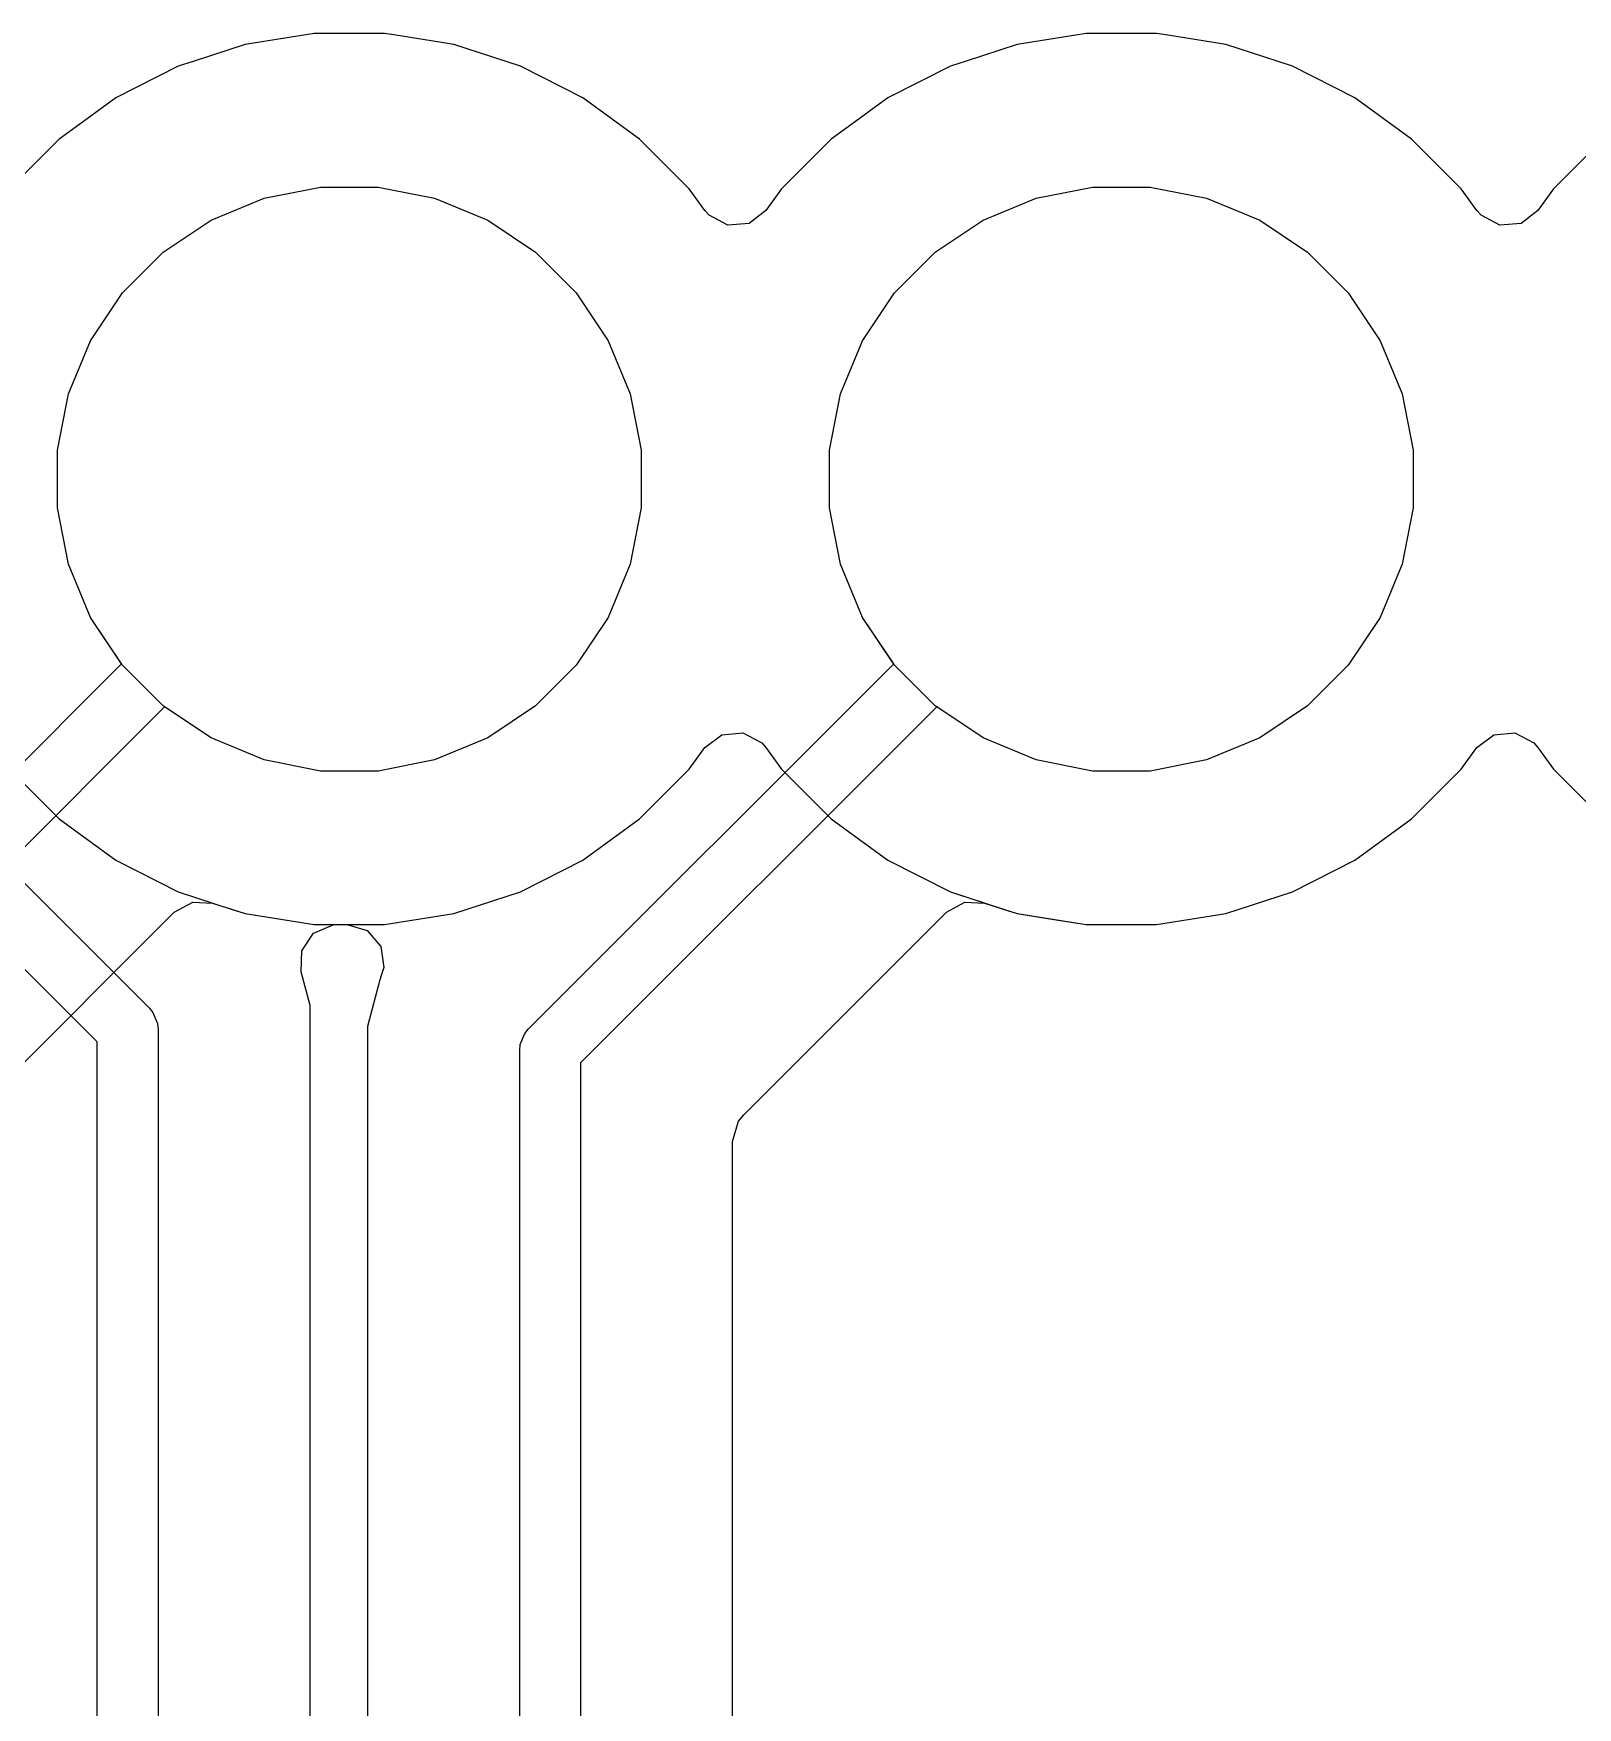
# Model space of a CAD drawing. Header units: inches. Extents: x 6.57 to 9.79, y -8.72 to -3.17.
# Drawn here: x 8.1378 to 8.3378, y -5.3866 to -5.1698 of the extents above; entities that cross this region are included whole.
import ezdxf

# ---------------------------------------------------------------- set-up
doc = ezdxf.new("R2010")
doc.units = ezdxf.units.IN
doc.header["$MEASUREMENT"] = 0
doc.layers.add('F.Cu', color=13, linetype='CONTINUOUS', true_color=0xc83434)

msp = doc.modelspace()

# ---------------------------------------------------------------- linework, layer by layer
at = {"layer": 'F.Cu', "linetype": 'CONTINUOUS'}
for p, q in [((8.1731, -5.16997), (8.16521, -5.17122)), ((8.1731, -5.16997), (8.16521, -5.17122)), ((8.1731, -5.16997), (8.16521, -5.17122)), ((8.1731, -5.16997), (8.16521, -5.17122)), ((8.17418, -5.1698), (8.1731, -5.16997)), ((8.17418, -5.1698), (8.1731, -5.16997)), ((8.17418, -5.1698), (8.1731, -5.16997)), ((8.17418, -5.1698), (8.1731, -5.16997)), ((8.18326, -5.1698), (8.17418, -5.1698)), ((8.18326, -5.1698), (8.17418, -5.1698)), ((8.18326, -5.1698), (8.17418, -5.1698)), ((8.18326, -5.1698), (8.17418, -5.1698)), ((8.18449, -5.16999), (8.18326, -5.1698)), ((8.18449, -5.16999), (8.18326, -5.1698)), ((8.18449, -5.16999), (8.18326, -5.1698)), ((8.18449, -5.16999), (8.18326, -5.1698)), ((8.19224, -5.17122), (8.18449, -5.16999)), ((8.19224, -5.17122), (8.18449, -5.16999)), ((8.19224, -5.17122), (8.18449, -5.16999)), ((8.19224, -5.17122), (8.18449, -5.16999)), ((8.2731, -5.16997), (8.26521, -5.17122)), ((8.2731, -5.16997), (8.26521, -5.17122)), ((8.2731, -5.16997), (8.26521, -5.17122)), ((8.2731, -5.16997), (8.26521, -5.17122)), ((8.27418, -5.1698), (8.2731, -5.16997)), ((8.27418, -5.1698), (8.2731, -5.16997)), ((8.27418, -5.1698), (8.2731, -5.16997)), ((8.27418, -5.1698), (8.2731, -5.16997)), ((8.28326, -5.1698), (8.27418, -5.1698)), ((8.28326, -5.1698), (8.27418, -5.1698)), ((8.28326, -5.1698), (8.27418, -5.1698)), ((8.28326, -5.1698), (8.27418, -5.1698)), ((8.28449, -5.16999), (8.28326, -5.1698)), ((8.28449, -5.16999), (8.28326, -5.1698)), ((8.28449, -5.16999), (8.28326, -5.1698)), ((8.28449, -5.16999), (8.28326, -5.1698)), ((8.29224, -5.17122), (8.28449, -5.16999)), ((8.29224, -5.17122), (8.28449, -5.16999)), ((8.29224, -5.17122), (8.28449, -5.16999)), ((8.29224, -5.17122), (8.28449, -5.16999)), ((8.16521, -5.17122), (8.15848, -5.17341)), ((8.16521, -5.17122), (8.15848, -5.17341)), ((8.16521, -5.17122), (8.15848, -5.17341)), ((8.16521, -5.17122), (8.15848, -5.17341)), ((8.19732, -5.17287), (8.19224, -5.17122)), ((8.19732, -5.17287), (8.19224, -5.17122)), ((8.19732, -5.17287), (8.19224, -5.17122)), ((8.19732, -5.17287), (8.19224, -5.17122)), ((8.20087, -5.17403), (8.19732, -5.17287)), ((8.20087, -5.17403), (8.19732, -5.17287)), ((8.20087, -5.17403), (8.19732, -5.17287)), ((8.20087, -5.17403), (8.19732, -5.17287)), ((8.26521, -5.17122), (8.25848, -5.17341)), ((8.26521, -5.17122), (8.25848, -5.17341)), ((8.26521, -5.17122), (8.25848, -5.17341)), ((8.26521, -5.17122), (8.25848, -5.17341)), ((8.29732, -5.17287), (8.29224, -5.17122)), ((8.29732, -5.17287), (8.29224, -5.17122)), ((8.29732, -5.17287), (8.29224, -5.17122)), ((8.29732, -5.17287), (8.29224, -5.17122)), ((8.30087, -5.17403), (8.29732, -5.17287)), ((8.30087, -5.17403), (8.29732, -5.17287)), ((8.30087, -5.17403), (8.29732, -5.17287)), ((8.30087, -5.17403), (8.29732, -5.17287)), ((8.15657, -5.17403), (8.14848, -5.17815)), ((8.15657, -5.17403), (8.14848, -5.17815)), ((8.15657, -5.17403), (8.14848, -5.17815)), ((8.15657, -5.17403), (8.14848, -5.17815)), ((8.15848, -5.17341), (8.15657, -5.17403)), ((8.15848, -5.17341), (8.15657, -5.17403)), ((8.15848, -5.17341), (8.15657, -5.17403)), ((8.15848, -5.17341), (8.15657, -5.17403)), ((8.15657, -5.17403), (8.15657, -5.17403)), ((8.15657, -5.17403), (8.15657, -5.17403)), ((8.15657, -5.17403), (8.15657, -5.17403)), ((8.15657, -5.17403), (8.15657, -5.17403)), ((8.15657, -5.17403), (8.15657, -5.17403)), ((8.15657, -5.17403), (8.15657, -5.17403)), ((8.15657, -5.17403), (8.15657, -5.17403)), ((8.15657, -5.17403), (8.15657, -5.17403)), ((8.20897, -5.17815), (8.20087, -5.17403)), ((8.20897, -5.17815), (8.20087, -5.17403)), ((8.20897, -5.17815), (8.20087, -5.17403)), ((8.20897, -5.17815), (8.20087, -5.17403)), ((8.25657, -5.17403), (8.24848, -5.17815)), ((8.25657, -5.17403), (8.24848, -5.17815)), ((8.25657, -5.17403), (8.24848, -5.17815)), ((8.25657, -5.17403), (8.24848, -5.17815)), ((8.25848, -5.17341), (8.25657, -5.17403)), ((8.25848, -5.17341), (8.25657, -5.17403)), ((8.25848, -5.17341), (8.25657, -5.17403)), ((8.25848, -5.17341), (8.25657, -5.17403)), ((8.25657, -5.17403), (8.25657, -5.17403)), ((8.25657, -5.17403), (8.25657, -5.17403)), ((8.25657, -5.17403), (8.25657, -5.17403)), ((8.25657, -5.17403), (8.25657, -5.17403)), ((8.25657, -5.17403), (8.25657, -5.17403)), ((8.25657, -5.17403), (8.25657, -5.17403)), ((8.25657, -5.17403), (8.25657, -5.17403)), ((8.25657, -5.17403), (8.25657, -5.17403)), ((8.30897, -5.17815), (8.30087, -5.17403)), ((8.30897, -5.17815), (8.30087, -5.17403)), ((8.30897, -5.17815), (8.30087, -5.17403)), ((8.30897, -5.17815), (8.30087, -5.17403)), ((8.14848, -5.17815), (8.14429, -5.1812)), ((8.14848, -5.17815), (8.14429, -5.1812)), ((8.14848, -5.17815), (8.14429, -5.1812)), ((8.14848, -5.17815), (8.14429, -5.1812)), ((8.21632, -5.18349), (8.20897, -5.17815)), ((8.21632, -5.18349), (8.20897, -5.17815)), ((8.21632, -5.18349), (8.20897, -5.17815)), ((8.21632, -5.18349), (8.20897, -5.17815)), ((8.24848, -5.17815), (8.24429, -5.1812)), ((8.24848, -5.17815), (8.24429, -5.1812)), ((8.24848, -5.17815), (8.24429, -5.1812)), ((8.24848, -5.17815), (8.24429, -5.1812)), ((8.31632, -5.18349), (8.30897, -5.17815)), ((8.31632, -5.18349), (8.30897, -5.17815)), ((8.31632, -5.18349), (8.30897, -5.17815)), ((8.31632, -5.18349), (8.30897, -5.17815)), ((8.14429, -5.1812), (8.14113, -5.18349)), ((8.14429, -5.1812), (8.14113, -5.18349)), ((8.14429, -5.1812), (8.14113, -5.18349)), ((8.14429, -5.1812), (8.14113, -5.18349)), ((8.24429, -5.1812), (8.24113, -5.18349)), ((8.24429, -5.1812), (8.24113, -5.18349)), ((8.24429, -5.1812), (8.24113, -5.18349)), ((8.24429, -5.1812), (8.24113, -5.18349)), ((8.14113, -5.18349), (8.13471, -5.18991)), ((8.14113, -5.18349), (8.13471, -5.18991)), ((8.14113, -5.18349), (8.13471, -5.18991)), ((8.14113, -5.18349), (8.13471, -5.18991)), ((8.14113, -5.18349), (8.14113, -5.18349)), ((8.14113, -5.18349), (8.14113, -5.18349)), ((8.14113, -5.18349), (8.14113, -5.18349)), ((8.14113, -5.18349), (8.14113, -5.18349)), ((8.14113, -5.18349), (8.14113, -5.18349)), ((8.14113, -5.18349), (8.14113, -5.18349)), ((8.14113, -5.18349), (8.14113, -5.18349)), ((8.14113, -5.18349), (8.14113, -5.18349)), ((8.22274, -5.18991), (8.21632, -5.18349)), ((8.22274, -5.18991), (8.21632, -5.18349)), ((8.22274, -5.18991), (8.21632, -5.18349)), ((8.22274, -5.18991), (8.21632, -5.18349)), ((8.24113, -5.18349), (8.23471, -5.18991)), ((8.24113, -5.18349), (8.23471, -5.18991)), ((8.24113, -5.18349), (8.23471, -5.18991)), ((8.24113, -5.18349), (8.23471, -5.18991)), ((8.24113, -5.18349), (8.24113, -5.18349)), ((8.24113, -5.18349), (8.24113, -5.18349)), ((8.24113, -5.18349), (8.24113, -5.18349)), ((8.24113, -5.18349), (8.24113, -5.18349)), ((8.24113, -5.18349), (8.24113, -5.18349)), ((8.24113, -5.18349), (8.24113, -5.18349)), ((8.24113, -5.18349), (8.24113, -5.18349)), ((8.24113, -5.18349), (8.24113, -5.18349)), ((8.32274, -5.18991), (8.31632, -5.18349)), ((8.32274, -5.18991), (8.31632, -5.18349)), ((8.32274, -5.18991), (8.31632, -5.18349)), ((8.32274, -5.18991), (8.31632, -5.18349)), ((8.34113, -5.18349), (8.33471, -5.18991)), ((8.34113, -5.18349), (8.33471, -5.18991)), ((8.34113, -5.18349), (8.33471, -5.18991)), ((8.34113, -5.18349), (8.33471, -5.18991)), ((8.16769, -5.19114), (8.175, -5.18969)), ((8.16769, -5.19114), (8.175, -5.18969)), ((8.16769, -5.19114), (8.175, -5.18969)), ((8.16769, -5.19114), (8.175, -5.18969)), ((8.175, -5.18969), (8.18245, -5.18969)), ((8.175, -5.18969), (8.18245, -5.18969)), ((8.175, -5.18969), (8.18245, -5.18969)), ((8.175, -5.18969), (8.18245, -5.18969)), ((8.18245, -5.18969), (8.18975, -5.19114)), ((8.18245, -5.18969), (8.18975, -5.19114)), ((8.18245, -5.18969), (8.18975, -5.19114)), ((8.18245, -5.18969), (8.18975, -5.19114)), ((8.22275, -5.18993), (8.22274, -5.18991)), ((8.22275, -5.18993), (8.22274, -5.18991)), ((8.22275, -5.18993), (8.22274, -5.18991)), ((8.22275, -5.18993), (8.22274, -5.18991)), ((8.22477, -5.19271), (8.22275, -5.18993)), ((8.22477, -5.19271), (8.22275, -5.18993)), ((8.22477, -5.19271), (8.22275, -5.18993)), ((8.22477, -5.19271), (8.22275, -5.18993)), ((8.23471, -5.18991), (8.23267, -5.19271)), ((8.23471, -5.18991), (8.23267, -5.19271)), ((8.23471, -5.18991), (8.23267, -5.19271)), ((8.23471, -5.18991), (8.23267, -5.19271)), ((8.26769, -5.19114), (8.275, -5.18969)), ((8.26769, -5.19114), (8.275, -5.18969)), ((8.26769, -5.19114), (8.275, -5.18969)), ((8.26769, -5.19114), (8.275, -5.18969)), ((8.275, -5.18969), (8.28245, -5.18969)), ((8.275, -5.18969), (8.28245, -5.18969)), ((8.275, -5.18969), (8.28245, -5.18969)), ((8.275, -5.18969), (8.28245, -5.18969)), ((8.28245, -5.18969), (8.28975, -5.19114)), ((8.28245, -5.18969), (8.28975, -5.19114)), ((8.28245, -5.18969), (8.28975, -5.19114)), ((8.28245, -5.18969), (8.28975, -5.19114)), ((8.32275, -5.18993), (8.32274, -5.18991)), ((8.32275, -5.18993), (8.32274, -5.18991)), ((8.32275, -5.18993), (8.32274, -5.18991)), ((8.32275, -5.18993), (8.32274, -5.18991)), ((8.32477, -5.19271), (8.32275, -5.18993)), ((8.32477, -5.19271), (8.32275, -5.18993)), ((8.32477, -5.19271), (8.32275, -5.18993)), ((8.32477, -5.19271), (8.32275, -5.18993)), ((8.33471, -5.18991), (8.33267, -5.19271)), ((8.33471, -5.18991), (8.33267, -5.19271)), ((8.33471, -5.18991), (8.33267, -5.19271)), ((8.33471, -5.18991), (8.33267, -5.19271)), ((8.16081, -5.19399), (8.16769, -5.19114)), ((8.16081, -5.19399), (8.16769, -5.19114)), ((8.16081, -5.19399), (8.16769, -5.19114)), ((8.16081, -5.19399), (8.16769, -5.19114)), ((8.18975, -5.19114), (8.19664, -5.19399)), ((8.18975, -5.19114), (8.19664, -5.19399)), ((8.18975, -5.19114), (8.19664, -5.19399)), ((8.18975, -5.19114), (8.19664, -5.19399)), ((8.26081, -5.19399), (8.26769, -5.19114)), ((8.26081, -5.19399), (8.26769, -5.19114)), ((8.26081, -5.19399), (8.26769, -5.19114)), ((8.26081, -5.19399), (8.26769, -5.19114)), ((8.28975, -5.19114), (8.29664, -5.19399)), ((8.28975, -5.19114), (8.29664, -5.19399)), ((8.28975, -5.19114), (8.29664, -5.19399)), ((8.28975, -5.19114), (8.29664, -5.19399)), ((8.15462, -5.19813), (8.16081, -5.19399)), ((8.15462, -5.19813), (8.16081, -5.19399)), ((8.15462, -5.19813), (8.16081, -5.19399)), ((8.15462, -5.19813), (8.16081, -5.19399)), ((8.19664, -5.19399), (8.20283, -5.19813)), ((8.19664, -5.19399), (8.20283, -5.19813)), ((8.19664, -5.19399), (8.20283, -5.19813)), ((8.19664, -5.19399), (8.20283, -5.19813)), ((8.22532, -5.19335), (8.22477, -5.19271)), ((8.22532, -5.19335), (8.22477, -5.19271)), ((8.22532, -5.19335), (8.22477, -5.19271)), ((8.22532, -5.19335), (8.22477, -5.19271)), ((8.22775, -5.19463), (8.22532, -5.19335)), ((8.22775, -5.19463), (8.22532, -5.19335)), ((8.22775, -5.19463), (8.22532, -5.19335)), ((8.22775, -5.19463), (8.22532, -5.19335)), ((8.23049, -5.19439), (8.22775, -5.19463)), ((8.23049, -5.19439), (8.22775, -5.19463)), ((8.23049, -5.19439), (8.22775, -5.19463)), ((8.23049, -5.19439), (8.22775, -5.19463)), ((8.23267, -5.19271), (8.23049, -5.19439)), ((8.23267, -5.19271), (8.23049, -5.19439)), ((8.23267, -5.19271), (8.23049, -5.19439)), ((8.23267, -5.19271), (8.23049, -5.19439)), ((8.25462, -5.19813), (8.26081, -5.19399)), ((8.25462, -5.19813), (8.26081, -5.19399)), ((8.25462, -5.19813), (8.26081, -5.19399)), ((8.25462, -5.19813), (8.26081, -5.19399)), ((8.29664, -5.19399), (8.30283, -5.19813)), ((8.29664, -5.19399), (8.30283, -5.19813)), ((8.29664, -5.19399), (8.30283, -5.19813)), ((8.29664, -5.19399), (8.30283, -5.19813)), ((8.32532, -5.19335), (8.32477, -5.19271)), ((8.32532, -5.19335), (8.32477, -5.19271)), ((8.32532, -5.19335), (8.32477, -5.19271)), ((8.32532, -5.19335), (8.32477, -5.19271)), ((8.32775, -5.19463), (8.32532, -5.19335)), ((8.32775, -5.19463), (8.32532, -5.19335)), ((8.32775, -5.19463), (8.32532, -5.19335)), ((8.32775, -5.19463), (8.32532, -5.19335)), ((8.33049, -5.19439), (8.32775, -5.19463)), ((8.33049, -5.19439), (8.32775, -5.19463)), ((8.33049, -5.19439), (8.32775, -5.19463)), ((8.33049, -5.19439), (8.32775, -5.19463)), ((8.33267, -5.19271), (8.33049, -5.19439)), ((8.33267, -5.19271), (8.33049, -5.19439)), ((8.33267, -5.19271), (8.33049, -5.19439)), ((8.33267, -5.19271), (8.33049, -5.19439)), ((8.14935, -5.2034), (8.15462, -5.19813)), ((8.14935, -5.2034), (8.15462, -5.19813)), ((8.14935, -5.2034), (8.15462, -5.19813)), ((8.14935, -5.2034), (8.15462, -5.19813)), ((8.20283, -5.19813), (8.2081, -5.2034)), ((8.20283, -5.19813), (8.2081, -5.2034)), ((8.20283, -5.19813), (8.2081, -5.2034)), ((8.20283, -5.19813), (8.2081, -5.2034)), ((8.24935, -5.2034), (8.25462, -5.19813)), ((8.24935, -5.2034), (8.25462, -5.19813)), ((8.24935, -5.2034), (8.25462, -5.19813)), ((8.24935, -5.2034), (8.25462, -5.19813)), ((8.30283, -5.19813), (8.3081, -5.2034)), ((8.30283, -5.19813), (8.3081, -5.2034)), ((8.30283, -5.19813), (8.3081, -5.2034)), ((8.30283, -5.19813), (8.3081, -5.2034)), ((8.14521, -5.20959), (8.14935, -5.2034)), ((8.14521, -5.20959), (8.14935, -5.2034)), ((8.14521, -5.20959), (8.14935, -5.2034)), ((8.14521, -5.20959), (8.14935, -5.2034)), ((8.2081, -5.2034), (8.21224, -5.20959)), ((8.2081, -5.2034), (8.21224, -5.20959)), ((8.2081, -5.2034), (8.21224, -5.20959)), ((8.2081, -5.2034), (8.21224, -5.20959)), ((8.24521, -5.20959), (8.24935, -5.2034)), ((8.24521, -5.20959), (8.24935, -5.2034)), ((8.24521, -5.20959), (8.24935, -5.2034)), ((8.24521, -5.20959), (8.24935, -5.2034)), ((8.3081, -5.2034), (8.31224, -5.20959)), ((8.3081, -5.2034), (8.31224, -5.20959)), ((8.3081, -5.2034), (8.31224, -5.20959)), ((8.3081, -5.2034), (8.31224, -5.20959)), ((8.14236, -5.21647), (8.14521, -5.20959)), ((8.14236, -5.21647), (8.14521, -5.20959)), ((8.14236, -5.21647), (8.14521, -5.20959)), ((8.14236, -5.21647), (8.14521, -5.20959)), ((8.21224, -5.20959), (8.21509, -5.21647)), ((8.21224, -5.20959), (8.21509, -5.21647)), ((8.21224, -5.20959), (8.21509, -5.21647)), ((8.21224, -5.20959), (8.21509, -5.21647)), ((8.24236, -5.21647), (8.24521, -5.20959)), ((8.24236, -5.21647), (8.24521, -5.20959)), ((8.24236, -5.21647), (8.24521, -5.20959)), ((8.24236, -5.21647), (8.24521, -5.20959)), ((8.31224, -5.20959), (8.31509, -5.21647)), ((8.31224, -5.20959), (8.31509, -5.21647)), ((8.31224, -5.20959), (8.31509, -5.21647)), ((8.31224, -5.20959), (8.31509, -5.21647)), ((8.14091, -5.22378), (8.14236, -5.21647)), ((8.14091, -5.22378), (8.14236, -5.21647)), ((8.14091, -5.22378), (8.14236, -5.21647)), ((8.14091, -5.22378), (8.14236, -5.21647)), ((8.21509, -5.21647), (8.21654, -5.22378)), ((8.21509, -5.21647), (8.21654, -5.22378)), ((8.21509, -5.21647), (8.21654, -5.22378)), ((8.21509, -5.21647), (8.21654, -5.22378)), ((8.24091, -5.22378), (8.24236, -5.21647)), ((8.24091, -5.22378), (8.24236, -5.21647)), ((8.24091, -5.22378), (8.24236, -5.21647)), ((8.24091, -5.22378), (8.24236, -5.21647)), ((8.31509, -5.21647), (8.31654, -5.22378)), ((8.31509, -5.21647), (8.31654, -5.22378)), ((8.31509, -5.21647), (8.31654, -5.22378)), ((8.31509, -5.21647), (8.31654, -5.22378)), ((8.14091, -5.23123), (8.14091, -5.22378)), ((8.14091, -5.23123), (8.14091, -5.22378)), ((8.14091, -5.23123), (8.14091, -5.22378)), ((8.14091, -5.23123), (8.14091, -5.22378)), ((8.21654, -5.22378), (8.21654, -5.23123)), ((8.21654, -5.22378), (8.21654, -5.23123)), ((8.21654, -5.22378), (8.21654, -5.23123)), ((8.21654, -5.22378), (8.21654, -5.23123)), ((8.24091, -5.23123), (8.24091, -5.22378)), ((8.24091, -5.23123), (8.24091, -5.22378)), ((8.24091, -5.23123), (8.24091, -5.22378)), ((8.24091, -5.23123), (8.24091, -5.22378)), ((8.31654, -5.22378), (8.31654, -5.23123)), ((8.31654, -5.22378), (8.31654, -5.23123)), ((8.31654, -5.22378), (8.31654, -5.23123)), ((8.31654, -5.22378), (8.31654, -5.23123)), ((8.14236, -5.23854), (8.14091, -5.23123)), ((8.14236, -5.23854), (8.14091, -5.23123)), ((8.14236, -5.23854), (8.14091, -5.23123)), ((8.14236, -5.23854), (8.14091, -5.23123)), ((8.21654, -5.23123), (8.21509, -5.23854)), ((8.21654, -5.23123), (8.21509, -5.23854)), ((8.21654, -5.23123), (8.21509, -5.23854)), ((8.21654, -5.23123), (8.21509, -5.23854)), ((8.24236, -5.23854), (8.24091, -5.23123)), ((8.24236, -5.23854), (8.24091, -5.23123)), ((8.24236, -5.23854), (8.24091, -5.23123)), ((8.24236, -5.23854), (8.24091, -5.23123)), ((8.31654, -5.23123), (8.31509, -5.23854)), ((8.31654, -5.23123), (8.31509, -5.23854)), ((8.31654, -5.23123), (8.31509, -5.23854)), ((8.31654, -5.23123), (8.31509, -5.23854)), ((8.14521, -5.24542), (8.14236, -5.23854)), ((8.14521, -5.24542), (8.14236, -5.23854)), ((8.14521, -5.24542), (8.14236, -5.23854)), ((8.14521, -5.24542), (8.14236, -5.23854)), ((8.21509, -5.23854), (8.21224, -5.24542)), ((8.21509, -5.23854), (8.21224, -5.24542)), ((8.21509, -5.23854), (8.21224, -5.24542)), ((8.21509, -5.23854), (8.21224, -5.24542)), ((8.24521, -5.24542), (8.24236, -5.23854)), ((8.24521, -5.24542), (8.24236, -5.23854)), ((8.24521, -5.24542), (8.24236, -5.23854)), ((8.24521, -5.24542), (8.24236, -5.23854)), ((8.31509, -5.23854), (8.31224, -5.24542)), ((8.31509, -5.23854), (8.31224, -5.24542)), ((8.31509, -5.23854), (8.31224, -5.24542)), ((8.31509, -5.23854), (8.31224, -5.24542)), ((8.14923, -5.25143), (8.14521, -5.24542)), ((8.14935, -5.25161), (8.14521, -5.24542)), ((8.14935, -5.25161), (8.14521, -5.24542)), ((8.14935, -5.25161), (8.14521, -5.24542)), ((8.21224, -5.24542), (8.2081, -5.25161)), ((8.21224, -5.24542), (8.2081, -5.25161)), ((8.21224, -5.24542), (8.2081, -5.25161)), ((8.21224, -5.24542), (8.2081, -5.25161)), ((8.24923, -5.25143), (8.24521, -5.24542)), ((8.24935, -5.25161), (8.24521, -5.24542)), ((8.24935, -5.25161), (8.24521, -5.24542)), ((8.24935, -5.25161), (8.24521, -5.24542)), ((8.31224, -5.24542), (8.3081, -5.25161)), ((8.31224, -5.24542), (8.3081, -5.25161)), ((8.31224, -5.24542), (8.3081, -5.25161)), ((8.31224, -5.24542), (8.3081, -5.25161)), ((7.98934, -5.41132), (8.14923, -5.25143)), ((8.10822, -5.25143), (8.15278, -5.296)), ((8.15462, -5.25688), (8.14935, -5.25161)), ((8.15462, -5.25688), (8.14935, -5.25161)), ((8.15462, -5.25688), (8.14935, -5.25161)), ((8.20194, -5.29872), (8.24923, -5.25143)), ((8.2081, -5.25161), (8.20283, -5.25688)), ((8.2081, -5.25161), (8.20283, -5.25688)), ((8.2081, -5.25161), (8.20283, -5.25688)), ((8.2081, -5.25161), (8.20283, -5.25688)), ((8.25462, -5.25688), (8.24935, -5.25161)), ((8.25462, -5.25688), (8.24935, -5.25161)), ((8.25462, -5.25688), (8.24935, -5.25161)), ((8.3081, -5.25161), (8.30283, -5.25688)), ((8.3081, -5.25161), (8.30283, -5.25688)), ((8.3081, -5.25161), (8.30283, -5.25688)), ((8.3081, -5.25161), (8.30283, -5.25688)), ((8.1548, -5.257), (7.99606, -5.41573)), ((8.14606, -5.30041), (8.10265, -5.257)), ((8.16081, -5.26102), (8.15462, -5.25688)), ((8.16081, -5.26102), (8.15462, -5.25688)), ((8.16081, -5.26102), (8.15462, -5.25688)), ((8.16081, -5.26102), (8.1548, -5.257)), ((8.20283, -5.25688), (8.19664, -5.26102)), ((8.20283, -5.25688), (8.19664, -5.26102)), ((8.20283, -5.25688), (8.19664, -5.26102)), ((8.20283, -5.25688), (8.19664, -5.26102)), ((8.2548, -5.257), (8.20866, -5.30313)), ((8.26081, -5.26102), (8.25462, -5.25688)), ((8.26081, -5.26102), (8.25462, -5.25688)), ((8.26081, -5.26102), (8.25462, -5.25688)), ((8.26081, -5.26102), (8.2548, -5.257)), ((8.30283, -5.25688), (8.29664, -5.26102)), ((8.30283, -5.25688), (8.29664, -5.26102)), ((8.30283, -5.25688), (8.29664, -5.26102)), ((8.30283, -5.25688), (8.29664, -5.26102)), ((8.16769, -5.26387), (8.16081, -5.26102)), ((8.16769, -5.26387), (8.16081, -5.26102)), ((8.16769, -5.26387), (8.16081, -5.26102)), ((8.16769, -5.26387), (8.16081, -5.26102)), ((8.19664, -5.26102), (8.18975, -5.26387)), ((8.19664, -5.26102), (8.18975, -5.26387)), ((8.19664, -5.26102), (8.18975, -5.26387)), ((8.19664, -5.26102), (8.18975, -5.26387)), ((8.22477, -5.26229), (8.22695, -5.26062)), ((8.22477, -5.26229), (8.22695, -5.26062)), ((8.22477, -5.26229), (8.22695, -5.26062)), ((8.22695, -5.26062), (8.22969, -5.26038)), ((8.22695, -5.26062), (8.22969, -5.26038)), ((8.22695, -5.26062), (8.22969, -5.26038)), ((8.22969, -5.26038), (8.23213, -5.26166)), ((8.22969, -5.26038), (8.23213, -5.26166)), ((8.22969, -5.26038), (8.23213, -5.26166)), ((8.23213, -5.26166), (8.23267, -5.26229)), ((8.23213, -5.26166), (8.23267, -5.26229)), ((8.23213, -5.26166), (8.23267, -5.26229)), ((8.26769, -5.26387), (8.26081, -5.26102)), ((8.26769, -5.26387), (8.26081, -5.26102)), ((8.26769, -5.26387), (8.26081, -5.26102)), ((8.26769, -5.26387), (8.26081, -5.26102)), ((8.29664, -5.26102), (8.28975, -5.26387)), ((8.29664, -5.26102), (8.28975, -5.26387)), ((8.29664, -5.26102), (8.28975, -5.26387)), ((8.29664, -5.26102), (8.28975, -5.26387)), ((8.32477, -5.26229), (8.32695, -5.26062)), ((8.32477, -5.26229), (8.32695, -5.26062)), ((8.32477, -5.26229), (8.32695, -5.26062)), ((8.32477, -5.26229), (8.32695, -5.26062)), ((8.32695, -5.26062), (8.32969, -5.26038)), ((8.32695, -5.26062), (8.32969, -5.26038)), ((8.32695, -5.26062), (8.32969, -5.26038)), ((8.32695, -5.26062), (8.32969, -5.26038)), ((8.32969, -5.26038), (8.33213, -5.26166)), ((8.32969, -5.26038), (8.33213, -5.26166)), ((8.32969, -5.26038), (8.33213, -5.26166)), ((8.32969, -5.26038), (8.33213, -5.26166)), ((8.33213, -5.26166), (8.33267, -5.26229)), ((8.33213, -5.26166), (8.33267, -5.26229)), ((8.33213, -5.26166), (8.33267, -5.26229)), ((8.33213, -5.26166), (8.33267, -5.26229)), ((8.175, -5.26532), (8.16769, -5.26387)), ((8.175, -5.26532), (8.16769, -5.26387)), ((8.175, -5.26532), (8.16769, -5.26387)), ((8.175, -5.26532), (8.16769, -5.26387)), ((8.18975, -5.26387), (8.18245, -5.26532)), ((8.18975, -5.26387), (8.18245, -5.26532)), ((8.18975, -5.26387), (8.18245, -5.26532)), ((8.18975, -5.26387), (8.18245, -5.26532)), ((8.22274, -5.2651), (8.22477, -5.26229)), ((8.22274, -5.2651), (8.22477, -5.26229)), ((8.22274, -5.2651), (8.22477, -5.26229)), ((8.23267, -5.26229), (8.23471, -5.2651)), ((8.23267, -5.26229), (8.23471, -5.2651)), ((8.23267, -5.26229), (8.23471, -5.2651)), ((8.275, -5.26532), (8.26769, -5.26387)), ((8.275, -5.26532), (8.26769, -5.26387)), ((8.275, -5.26532), (8.26769, -5.26387)), ((8.275, -5.26532), (8.26769, -5.26387)), ((8.28975, -5.26387), (8.28245, -5.26532)), ((8.28975, -5.26387), (8.28245, -5.26532)), ((8.28975, -5.26387), (8.28245, -5.26532)), ((8.28975, -5.26387), (8.28245, -5.26532)), ((8.32274, -5.2651), (8.32477, -5.26229)), ((8.32274, -5.2651), (8.32477, -5.26229)), ((8.32274, -5.2651), (8.32477, -5.26229)), ((8.32274, -5.2651), (8.32477, -5.26229)), ((8.33267, -5.26229), (8.33471, -5.2651)), ((8.33267, -5.26229), (8.33471, -5.2651)), ((8.33267, -5.26229), (8.33471, -5.2651)), ((8.33267, -5.26229), (8.33471, -5.2651)), ((8.13471, -5.2651), (8.14113, -5.27152)), ((8.13471, -5.2651), (8.14113, -5.27152)), ((8.18245, -5.26532), (8.175, -5.26532)), ((8.18245, -5.26532), (8.175, -5.26532)), ((8.18245, -5.26532), (8.175, -5.26532)), ((8.18245, -5.26532), (8.175, -5.26532)), ((8.21632, -5.27152), (8.22274, -5.2651)), ((8.21632, -5.27152), (8.22274, -5.2651)), ((8.21632, -5.27152), (8.22274, -5.2651)), ((8.23471, -5.2651), (8.24113, -5.27152)), ((8.23471, -5.2651), (8.24113, -5.27152)), ((8.23471, -5.2651), (8.24113, -5.27152)), ((8.28245, -5.26532), (8.275, -5.26532)), ((8.28245, -5.26532), (8.275, -5.26532)), ((8.28245, -5.26532), (8.275, -5.26532)), ((8.28245, -5.26532), (8.275, -5.26532)), ((8.31632, -5.27152), (8.32274, -5.2651)), ((8.31632, -5.27152), (8.32274, -5.2651)), ((8.31632, -5.27152), (8.32274, -5.2651)), ((8.31632, -5.27152), (8.32274, -5.2651)), ((8.33471, -5.2651), (8.34113, -5.27152)), ((8.33471, -5.2651), (8.34113, -5.27152)), ((8.33471, -5.2651), (8.34113, -5.27152)), ((8.33471, -5.2651), (8.34113, -5.27152)), ((8.14113, -5.27152), (8.14848, -5.27686)), ((8.14113, -5.27152), (8.14848, -5.27686)), ((8.20897, -5.27686), (8.21632, -5.27152)), ((8.20897, -5.27686), (8.21632, -5.27152)), ((8.20897, -5.27686), (8.21632, -5.27152)), ((8.24113, -5.27152), (8.24848, -5.27686)), ((8.24113, -5.27152), (8.24848, -5.27686)), ((8.24113, -5.27152), (8.24848, -5.27686)), ((8.30897, -5.27686), (8.31632, -5.27152)), ((8.30897, -5.27686), (8.31632, -5.27152)), ((8.30897, -5.27686), (8.31632, -5.27152)), ((8.30897, -5.27686), (8.31632, -5.27152)), ((8.14848, -5.27686), (8.15657, -5.28098)), ((8.14848, -5.27686), (8.15657, -5.28098)), ((8.20087, -5.28098), (8.20897, -5.27686)), ((8.20087, -5.28098), (8.20897, -5.27686)), ((8.20087, -5.28098), (8.20897, -5.27686)), ((8.24848, -5.27686), (8.25657, -5.28098)), ((8.24848, -5.27686), (8.25657, -5.28098)), ((8.24848, -5.27686), (8.25657, -5.28098)), ((8.30087, -5.28098), (8.30897, -5.27686)), ((8.30087, -5.28098), (8.30897, -5.27686)), ((8.30087, -5.28098), (8.30897, -5.27686)), ((8.30087, -5.28098), (8.30897, -5.27686)), ((8.15657, -5.28098), (8.16356, -5.28325)), ((8.15657, -5.28098), (8.16356, -5.28325)), ((8.19224, -5.28379), (8.20087, -5.28098)), ((8.19224, -5.28379), (8.20087, -5.28098)), ((8.19224, -5.28379), (8.20087, -5.28098)), ((8.25657, -5.28098), (8.26344, -5.28321)), ((8.25657, -5.28098), (8.26356, -5.28325)), ((8.25657, -5.28098), (8.26356, -5.28325)), ((8.29224, -5.28379), (8.30087, -5.28098)), ((8.29224, -5.28379), (8.30087, -5.28098)), ((8.29224, -5.28379), (8.30087, -5.28098)), ((8.29224, -5.28379), (8.30087, -5.28098)), ((8.0172, -5.42247), (8.15605, -5.28361)), ((8.15605, -5.28361), (8.15846, -5.2823)), ((8.15846, -5.2823), (8.16101, -5.28242)), ((8.16101, -5.28242), (8.16521, -5.28379)), ((8.16356, -5.28325), (8.16521, -5.28379)), ((8.16356, -5.28325), (8.16521, -5.28379)), ((8.2298, -5.30987), (8.25605, -5.28361)), ((8.25605, -5.28361), (8.25846, -5.2823)), ((8.25846, -5.2823), (8.26101, -5.28242)), ((8.26101, -5.28242), (8.26521, -5.28379)), ((8.26344, -5.28321), (8.26521, -5.28379)), ((8.26356, -5.28325), (8.26521, -5.28379)), ((8.26356, -5.28325), (8.26521, -5.28379)), ((8.16521, -5.28379), (8.17418, -5.28521)), ((8.16521, -5.28379), (8.16875, -5.28435)), ((8.16521, -5.28379), (8.16875, -5.28435)), ((8.16875, -5.28435), (8.17418, -5.28521)), ((8.16875, -5.28435), (8.17418, -5.28521)), ((8.17409, -5.28633), (8.17662, -5.28524)), ((8.17418, -5.28521), (8.17418, -5.28521)), ((8.17418, -5.28521), (8.17838, -5.28521)), ((8.17418, -5.28521), (8.17418, -5.28521)), ((8.17418, -5.28521), (8.18326, -5.28521)), ((8.17418, -5.28521), (8.17418, -5.28521)), ((8.17418, -5.28521), (8.18326, -5.28521)), ((8.17662, -5.28524), (8.1772, -5.28521)), ((8.1772, -5.28521), (8.18326, -5.28521)), ((8.17838, -5.28521), (8.18102, -5.28598)), ((8.18326, -5.28521), (8.19224, -5.28379)), ((8.18326, -5.28521), (8.19224, -5.28379)), ((8.18326, -5.28521), (8.19224, -5.28379)), ((8.18326, -5.28521), (8.18326, -5.28521)), ((8.18326, -5.28521), (8.18326, -5.28521)), ((8.18326, -5.28521), (8.18326, -5.28521)), ((8.26521, -5.28379), (8.27418, -5.28521)), ((8.26521, -5.28379), (8.2697, -5.2845)), ((8.26521, -5.28379), (8.26875, -5.28435)), ((8.26521, -5.28379), (8.26875, -5.28435)), ((8.26875, -5.28435), (8.27418, -5.28521)), ((8.26875, -5.28435), (8.27418, -5.28521)), ((8.2697, -5.2845), (8.27418, -5.28521)), ((8.27418, -5.28521), (8.27418, -5.28521)), ((8.27418, -5.28521), (8.28326, -5.28521)), ((8.27418, -5.28521), (8.27418, -5.28521)), ((8.27418, -5.28521), (8.28326, -5.28521)), ((8.27418, -5.28521), (8.27418, -5.28521)), ((8.27418, -5.28521), (8.28326, -5.28521)), ((8.27418, -5.28521), (8.27418, -5.28521)), ((8.27418, -5.28521), (8.28326, -5.28521)), ((8.28326, -5.28521), (8.29224, -5.28379)), ((8.28326, -5.28521), (8.29224, -5.28379)), ((8.28326, -5.28521), (8.29224, -5.28379)), ((8.28326, -5.28521), (8.29224, -5.28379)), ((8.28326, -5.28521), (8.28326, -5.28521)), ((8.28326, -5.28521), (8.28326, -5.28521)), ((8.28326, -5.28521), (8.28326, -5.28521)), ((8.28326, -5.28521), (8.28326, -5.28521)), ((8.17255, -5.2886), (8.17409, -5.28633)), ((8.18102, -5.28598), (8.18282, -5.28806)), ((8.17249, -5.29135), (8.17255, -5.2886)), ((8.18282, -5.28806), (8.18321, -5.29079)), ((8.17364, -5.29567), (8.17249, -5.29135)), ((8.18282, -5.29208), (8.18269, -5.29238)), ((8.18321, -5.29079), (8.18277, -5.29206)), ((8.18277, -5.29206), (8.18282, -5.29208)), ((8.18269, -5.29238), (8.18108, -5.29839)), ((8.18269, -5.29238), (8.18269, -5.29238)), ((8.15278, -5.296), (8.15327, -5.29659)), ((8.15327, -5.29659), (8.15327, -5.29659)), ((8.15327, -5.29659), (8.15386, -5.29801)), ((8.17364, -5.6469), (8.17364, -5.29567)), ((8.15386, -5.29801), (8.15394, -5.29878)), ((8.15394, -5.29878), (8.15394, -6.7122)), ((8.18108, -5.29839), (8.18108, -5.29839)), ((8.18108, -5.29839), (8.18108, -5.30501)), ((8.20145, -5.29932), (8.20194, -5.29872)), ((8.14606, -6.71057), (8.14606, -5.30041)), ((8.20079, -5.3015), (8.20086, -5.30074)), ((8.20086, -5.30074), (8.20145, -5.29932)), ((8.20079, -6.78078), (8.20079, -5.3015)), ((8.20866, -5.30313), (8.20866, -6.77915)), ((8.18108, -5.30501), (8.18108, -5.30501)), ((8.18108, -5.30501), (8.18108, -6.76586)), ((8.22837, -5.31332), (8.22914, -5.31068)), ((8.22914, -5.31068), (8.2298, -5.30987)), ((8.22837, -6.76897), (8.22837, -5.31332))]:
    msp.add_line(p, q, dxfattribs=at)

doc.saveas('drawing.dxf')
